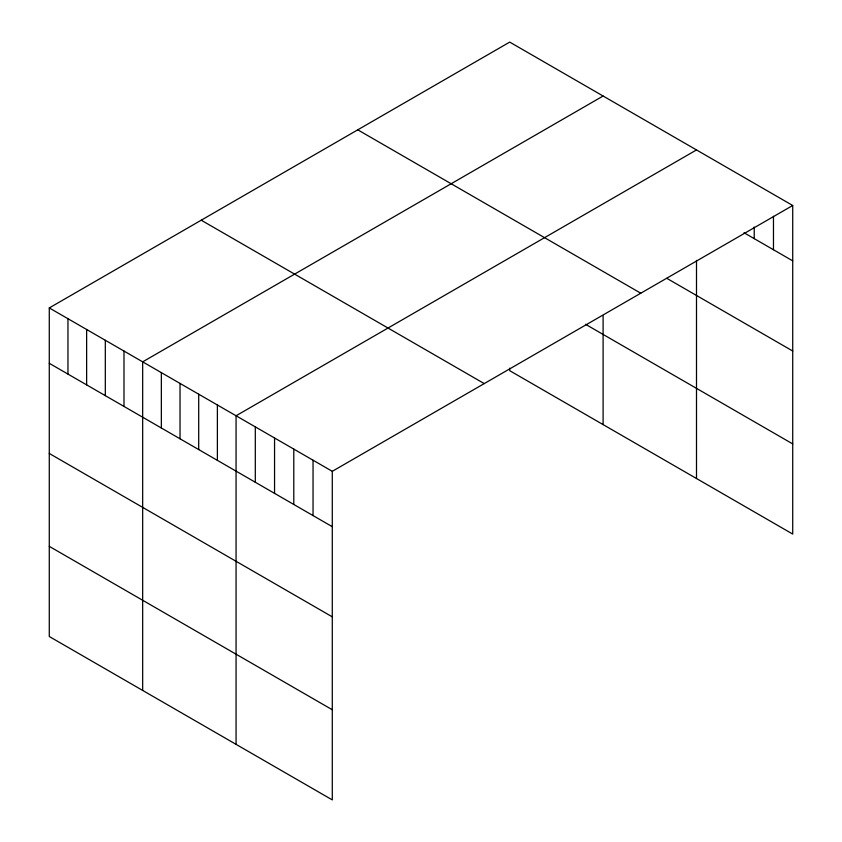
<?xml version="1.0" encoding="UTF-8"?>
<svg xmlns="http://www.w3.org/2000/svg" width="842" height="842" viewBox="0 0 842 842"><rect width="100%" height="100%" fill="white"/><g stroke="black" fill="none" stroke-linecap="round" stroke-linejoin="round"><path stroke-width="1.26" d="M49.278 307.93L332.285 471.32L332.285 799.9L49.278 636.51L49.278 307.93L509.715 42.1L792.722 205.49L792.722 534.07L509.715 370.68L509.715 368.175M603.104 96.02L142.666 361.85L142.666 690.429M696.502 149.939L236.065 415.769L236.065 744.349M332.285 471.32L792.722 205.49M744.044 232.76L792.722 260.862M666.832 278.334L792.722 351.019M357.766 129.826L640.773 293.216M585.527 324.286L792.722 443.913M201.227 220.204L484.234 383.594M49.278 363.302L332.285 526.692M49.278 453.459L332.285 616.849M49.278 546.353L332.285 709.743M773.472 216.268L773.472 249.748M754.232 227.045L754.232 238.644M696.502 260.399L696.502 478.519M603.104 315.855L603.104 424.6M313.045 460.216L313.045 515.578M293.795 449.102L293.795 504.474M274.555 437.987L274.555 493.359M255.305 426.883L255.305 482.245M217.383 404.981L217.383 460.353M198.701 394.203L198.701 449.565M180.03 383.415L180.03 438.787M161.348 372.638L161.348 427.999M123.995 351.061L123.995 406.433M105.313 340.284L105.313 395.645M86.631 329.496L86.631 384.868M67.96 318.718L67.96 374.08"/></g></svg>
